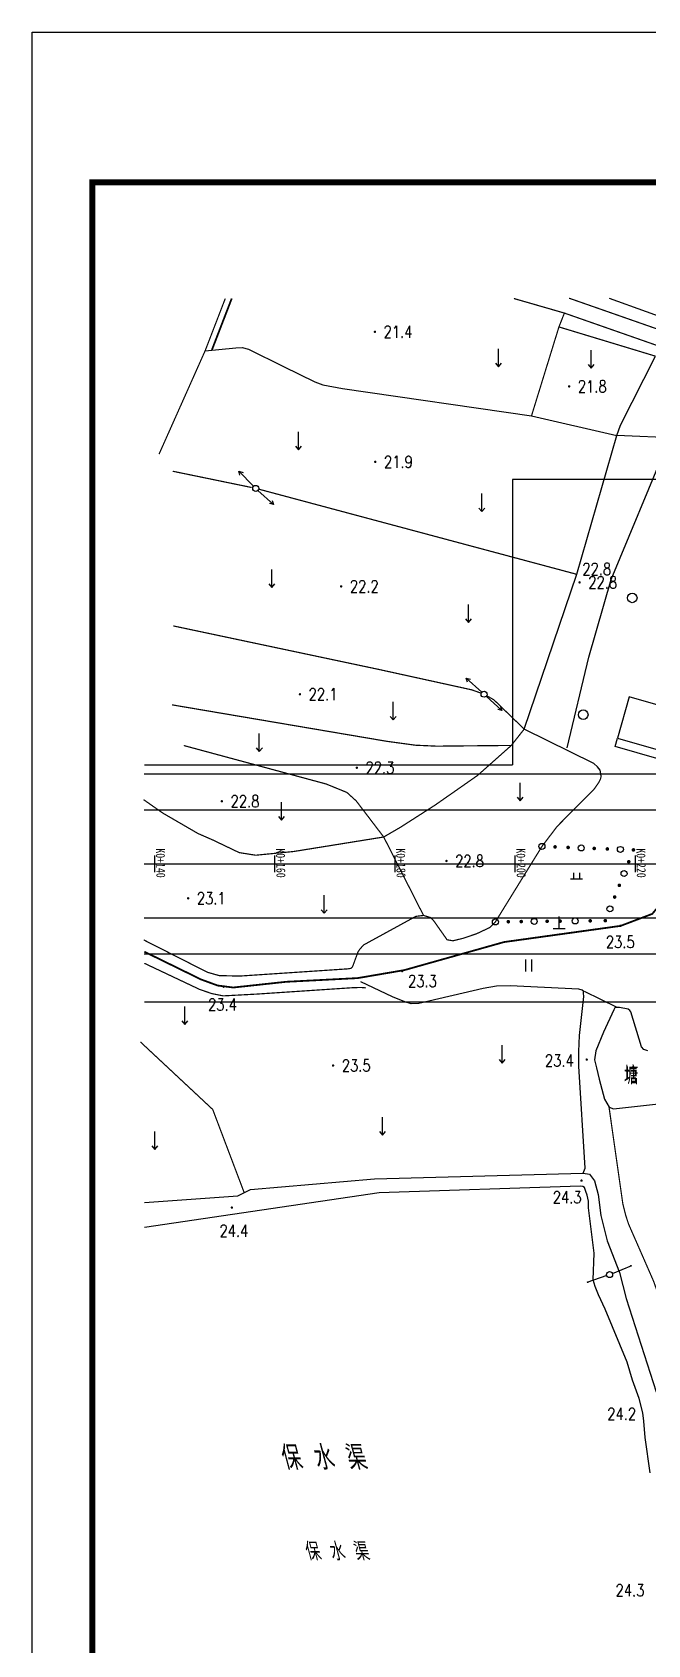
# Model space of a CAD drawing. Header units: millimetres. Extents: x 423323 to 424695, y 55333 to 56284.
# Drawn here: x 423323.5 to 423426, y 55993.8 to 56262.5 of the extents above; entities that cross this region are included whole.
import ezdxf
from ezdxf.enums import TextEntityAlignment as Align

# ---------------------------------------------------------------- set-up
doc = ezdxf.new("R2010")
doc.units = ezdxf.units.MM
doc.header["$LTSCALE"] = 1000
for name, pattern in [('X2', [10, 8, -2]), ('X3', [5, 4, -1]), ('X5', [3, 2, -1])]:
    doc.linetypes.add(name, pattern=pattern)
for name, color, linetype in [('TK', 4, 'Continuous'), ('地形图', 252, 'Continuous'), ('建设布局', 7, 'Continuous'), ('道路网', 7, 'Continuous')]:
    doc.layers.add(name, color=color, linetype=linetype)
doc.styles.add('HZ', font='rs.shx', dxfattribs={"width": 0.8, "bigfont": 'hztxt.shx'})
doc.styles.add('等线体', font='simhei.ttf')
doc.linetypes.add('10421', pattern='A,2,[150,AAA.SHX,S=1,R=0,X=0,Y=1],1e-11', length=2)
doc.linetypes.add('1161', pattern='A,0,[149,AAA.SHX,S=0.15,R=0,X=0,Y=0],-1.6', length=1.6)

# ---------------------------------------------------------------- blocks, each defined once
blk = doc.blocks.new('gc120')
for p, q in [((0, 0), (0, 3)), ((-0.5, 0.6), (0, 0)), ((0, 0), (0.5, 0.6))]:
    blk.add_line(p, q)
blk = doc.blocks.new('gc013b')
at = {"linetype": 'Continuous'}
blk.add_line((0.5, 0), (4, 0), dxfattribs=at)
at = {"linetype": 'Continuous', "flags": 128}
blk.add_lwpolyline([(3.39, 0.35), (4, 0), (3.39, -0.35)], dxfattribs=at)
blk = doc.blocks.new('gc170')
at = {"linetype": 'Continuous'}
blk.add_circle((0, 0), 0.5, dxfattribs=at)
blk = doc.blocks.new('gc121')
for p, q in [((-0.5, -1), (-0.5, 1)), ((0.5, -1), (0.5, 1))]:
    blk.add_line(p, q)
blk = doc.blocks.new('gc013c')
at = {"linetype": 'Continuous'}
blk.add_line((0.5, 0), (4, 0), dxfattribs=at)
at = {"linetype": 'Continuous', "const_width": 0.15, "flags": 128}
blk.add_lwpolyline([(3.775, 0, 1), (3.925, 0, 1)], format="xyb", close=True, dxfattribs=at)
blk = doc.blocks.new('gc122')
blk.add_circle((0, 0), 0.8)
blk = doc.blocks.new('gc111')
for p, q in [((-1, 0), (1, 0)), ((0, 0), (0, 2))]:
    blk.add_line(p, q)
blk = doc.blocks.new('GC200')
at = {"linetype": 'Continuous', "const_width": 0.2, "flags": 128}
blk.add_lwpolyline([(-0.1, 0, 1), (0.1, 0, 1)], format="xyb", close=True, dxfattribs=at)
blk = doc.blocks.new('gc119')
for p, q in [((-1, 0), (1, 0)), ((-0.5, 1), (-0.5, 0)), ((0.5, 1), (0.5, 0))]:
    blk.add_line(p, q)
blk = doc.blocks.new('wetrewtewtre')
at = {"layer": '道路网', "color": 6, "linetype": 'Continuous'}
for p, q in [((423342.15, 56138.98), (423790.25, 56138.98)), ((423342.15, 56138.98), (423790.25, 56138.98)), ((423342.15, 56108.98), (423786.51, 56108.98)), ((423342.15, 56108.98), (423786.51, 56108.98))]:
    blk.add_line(p, q, dxfattribs=at)
at = {"layer": '道路网', "color": 4, "linetype": 'Continuous'}
for p, q in [((423342.15, 56132.98), (423790.25, 56132.98)), ((423342.15, 56132.98), (423790.25, 56132.98)), ((423342.15, 56114.98), (423786.51, 56114.98)), ((423342.15, 56114.98), (423786.51, 56114.98))]:
    blk.add_line(p, q, dxfattribs=at)
at = {"layer": '道路网', "color": 2, "linetype": 'Continuous', "lineweight": 30}
for p, q in [((423343.9, 56122.58), (423343.9, 56125.38)), ((423343.9, 56122.58), (423343.9, 56125.38)), ((423363.9, 56122.58), (423363.9, 56125.38)), ((423363.9, 56122.58), (423363.9, 56125.38)), ((423383.9, 56122.58), (423383.9, 56125.38)), ((423383.9, 56122.58), (423383.9, 56125.38)), ((423403.9, 56122.58), (423403.9, 56125.38)), ((423403.9, 56122.58), (423403.9, 56125.38)), ((423423.9, 56122.58), (423423.9, 56125.38)), ((423423.9, 56122.58), (423423.9, 56125.38))]:
    blk.add_line(p, q, dxfattribs=at)
at = {"layer": '道路网', "color": 2, "linetype": 'X3'}
blk.add_line((423342.15, 56123.98), (423897.23, 56123.98), dxfattribs=at)
blk.add_line((423342.15, 56123.98), (423897.23, 56123.98), dxfattribs=at)
at = {"layer": '道路网', "color": 141, "linetype": 'Continuous', "style": '等线体', "width": 0.8}
for s, p in [('K0+140', (423344.07, 56126.53)), ('K0+140', (423344.07, 56126.53)), ('K0+160', (423364.07, 56126.53)), ('K0+160', (423364.07, 56126.53)), ('K0+180', (423384.07, 56126.53)), ('K0+180', (423384.07, 56126.53)), ('K0+200', (423404.07, 56126.53)), ('K0+200', (423404.07, 56126.53)), ('K0+220', (423424.07, 56126.53)), ('K0+220', (423424.07, 56126.53))]:
    blk.add_text(s, height=1.5, rotation=271.0552, dxfattribs=at).set_placement(p)
blk = doc.blocks.new('GeYuanFrame_84040822', base_point=(20.09, 4.53))
at = {"layer": 'TK'}
blk.add_lwpolyline([(20.09, 4.53), (20.09, 598.53), (861.09, 598.53), (861.09, 4.53)], close=True, dxfattribs=at)
at = {"layer": 'TK', "const_width": 1}
blk.add_lwpolyline([(45.09, 588.53), (851.09, 588.53), (851.09, 14.53), (45.09, 14.53)], close=True, dxfattribs=at)

msp = doc.modelspace()

# ---------------------------------------------------------------- linework, layer by layer
at = {"layer": '地形图', "color": 250, "linetype": 'Continuous', "flags": 128}
for points, const_width, elevation in [([(423344.594, 56192.216), (423352.277, 56209.464), (423355.628, 56218.16)], 0.2, 22.549), ([(423353.389, 56209.569), (423356.7, 56218.16)], 0.3, 22.549), ([(423450.29, 56199.456), (423428.669, 56209.926), (423412.082, 56215.734), (423403.674, 56218.16)], 0.2, 24.153), ([(423412.082, 56215.734), (423411.171, 56213.425), (423406.611, 56198.636)], 0.2, 24.153), ([(423427.246, 56208.552), (423411.171, 56213.425)], 0.2, 22.524)]:
    msp.add_lwpolyline(points, dxfattribs=dict(at, const_width=const_width, elevation=elevation))
at = {"layer": '地形图', "color": 250, "linetype": 'X2', "const_width": 0.2, "elevation": 24.153, "flags": 128}
msp.add_lwpolyline([(423451.233, 56201.901), (423429.653, 56212.336), (423412.872, 56218.212)], dxfattribs=at)
at = {"layer": '地形图', "color": 250, "linetype": '10421', "flags": 128}
for points, elevation in [([(423457.743, 56203.458), (423438.075, 56211.516), (423419.585, 56218.16)], 24.01), ([(423352.277, 56209.464), (423357.382, 56209.946), (423358.457, 56209.975), (423359.489, 56209.739), (423365.313, 56206.808), (423370.518, 56204.289), (423371.894, 56203.784), (423375.144, 56203.174), (423406.611, 56198.636)], 22.426), ([(423414.144, 56172.203), (423420.808, 56195.333), (423421.425, 56197.037), (423427.246, 56208.552)], 22.524), ([(423406.611, 56198.636), (423420.808, 56195.333)], 22.426)]:
    msp.add_lwpolyline(points, dxfattribs=dict(at, elevation=elevation))
at = {"layer": '地形图', "color": 250, "linetype": 'Continuous', "elevation": 23, "flags": 128}
msp.add_lwpolyline([(423412.526, 56143.268), (423416.127, 56158.387), (423419.873, 56171.347), (423429.151, 56193.672), (423431.561, 56197.471), (423434.372, 56200.483), (423438.166, 56203.998), (423439.577, 56204.644)], dxfattribs=at)
at = {"layer": '地形图', "color": 250, "linetype": '1161', "elevation": 24.299, "flags": 128}
msp.add_lwpolyline([(423458.263, 56186.894), (423435.729, 56194.305), (423433.237, 56194.802), (423431.078, 56194.914), (423420.808, 56195.333)], dxfattribs=at)
at = {"layer": '地形图', "color": 250, "linetype": 'Continuous', "const_width": 0.2, "flags": 128}
for points in [[(423346.881, 56189.379), (423360.031, 56186.666)], [(423361.274, 56186.374), (423414.144, 56172.203)], [(423398.157, 56152.422), (423396.652, 56152.958), (423381.17, 56156.359), (423346.964, 56163.609)], [(423398.157, 56152.422), (423396.652, 56152.958), (423381.17, 56156.359), (423346.964, 56163.609)], [(423405.388, 56146.416), (423400.345, 56151.294), (423399.188, 56151.953)], [(423405.388, 56146.416), (423400.345, 56151.294), (423399.188, 56151.953)], [(423403.244, 56143.691), (423390.826, 56143.571), (423387.308, 56143.727), (423382.5, 56144.382), (423346.753, 56150.456)], [(423403.244, 56143.691), (423390.826, 56143.571), (423387.308, 56143.727), (423382.5, 56144.382), (423346.753, 56150.456)], [(423342.026, 56134.657), (423345.228, 56132.417), (423351.076, 56129.02), (423353.548, 56127.939), (423357.936, 56125.836), (423360.688, 56125.398), (423366.998, 56126.016), (423382.001, 56128.435), (423384.793, 56130.06), (423390.587, 56133.772), (423397.647, 56138.71), (423403.244, 56143.691), (423405.388, 56146.416)], [(423342.026, 56134.657), (423345.228, 56132.417), (423351.076, 56129.02), (423353.548, 56127.939), (423357.936, 56125.836), (423360.688, 56125.398), (423366.998, 56126.016), (423382.001, 56128.435), (423384.793, 56130.06), (423390.587, 56133.772), (423397.647, 56138.71), (423403.244, 56143.691), (423405.388, 56146.416)], [(423388.629, 56115.365), (423382.001, 56128.435), (423377.43, 56134.439), (423375.876, 56135.856), (423372.402, 56137.272), (423348.723, 56143.675), (423348.723, 56143.675)], [(423388.629, 56115.365), (423382.001, 56128.435), (423377.43, 56134.439), (423375.876, 56135.856), (423372.402, 56137.272), (423348.723, 56143.675), (423348.723, 56143.675)], [(423354.606, 56105.343), (423358.008, 56105.261), (423376.02, 56106.464), (423376.565, 56106.551), (423376.804, 56106.788), (423377.726, 56109.296), (423378.031, 56109.753), (423378.664, 56110.453), (423387.349, 56115.211), (423388.629, 56115.365), (423389.786, 56115.018), (423390.312, 56114.497), (423392.556, 56111.306), (423393.54, 56111.138), (423395.25, 56111.562), (423397.49, 56112.327), (423399.675, 56113.357), (423400.586, 56114.287), (423408.349, 56126.868), (423410.876, 56130.204), (423417.034, 56136.426), (423417.771, 56137.469), (423418.077, 56138.048), (423418.218, 56138.625)], [(423354.606, 56105.343), (423358.008, 56105.261), (423376.02, 56106.464), (423376.565, 56106.551), (423376.804, 56106.788), (423377.726, 56109.296), (423378.031, 56109.753), (423378.664, 56110.453), (423387.349, 56115.211), (423388.629, 56115.365), (423389.786, 56115.018), (423390.312, 56114.497), (423392.556, 56111.306), (423393.54, 56111.138), (423395.25, 56111.562), (423397.49, 56112.327), (423399.675, 56113.357), (423400.586, 56114.287), (423408.349, 56126.868), (423410.876, 56130.204), (423417.034, 56136.426), (423417.771, 56137.469), (423418.077, 56138.048), (423418.218, 56138.625)], [(423342.152, 56107.393), (423351.334, 56103.049), (423353.389, 56102.338), (423355.292, 56101.961), (423360.834, 56102.258), (423376.964, 56103.333), (423378.192, 56103.36), (423379.032, 56103.301)], [(423342.152, 56107.393), (423351.334, 56103.049), (423353.389, 56102.338), (423355.292, 56101.961), (423360.834, 56102.258), (423376.964, 56103.333), (423378.192, 56103.36), (423379.032, 56103.301)], [(423358.808, 56069.093), (423353.534, 56083.036), (423341.499, 56094.288)], [(423358.808, 56069.093), (423353.534, 56083.036), (423341.499, 56094.288)]]:
    msp.add_lwpolyline(points, dxfattribs=at)
at = {"layer": '地形图', "color": 250, "linetype": '10421', "flags": 128}
for points in [[(423405.388, 56146.416), (423414.144, 56172.203), (423414.144, 56172.203)], [(423405.388, 56146.416), (423414.144, 56172.203), (423414.144, 56172.203)], [(423418.218, 56138.625), (423418.01, 56139.595), (423417.583, 56140.119), (423417.001, 56140.704), (423405.388, 56146.416)], [(423418.218, 56138.625), (423418.01, 56139.595), (423417.583, 56140.119), (423417.001, 56140.704), (423405.388, 56146.416)], [(423415.207, 56072.408), (423415.523, 56073.268), (423414.503, 56090.258), (423414.471, 56092.717), (423414.606, 56095.366), (423415.323, 56101.883), (423415.268, 56102.399), (423415.243, 56102.722), (423415.047, 56102.933), (423414.476, 56103.099), (423403.051, 56103.656), (423400.764, 56103.573), (423398.55, 56103.164), (423387.85, 56100.701), (423386.577, 56100.613), (423385.515, 56100.942), (423383.489, 56101.826), (423378.18, 56104.29)], [(423415.207, 56072.408), (423415.523, 56073.268), (423414.503, 56090.258), (423414.471, 56092.717), (423414.606, 56095.366), (423415.323, 56101.883), (423415.268, 56102.399), (423415.243, 56102.722), (423415.047, 56102.933), (423414.476, 56103.099), (423403.051, 56103.656), (423400.764, 56103.573), (423398.55, 56103.164), (423387.85, 56100.701), (423386.577, 56100.613), (423385.515, 56100.942), (423383.489, 56101.826), (423378.18, 56104.29)], [(423342.152, 56067.529), (423357.736, 56068.67), (423359.846, 56069.675), (423380.45, 56071.48), (423415.207, 56072.408), (423416.269, 56072.248), (423417.071, 56071.12), (423417.695, 56068.893), (423418.173, 56065.362), (423419.225, 56061.17), (423421.264, 56055.878), (423422.354, 56051.556), (423427.342, 56035.991), (423428.296, 56032.337), (423428.629, 56030.469), (423428.817, 56028.188), (423429.296, 56024.876), (423429.489, 56018.244), (423429.894, 56002.841), (423429.764, 56000.327), (423429.331, 55996.967), (423425.35, 55980.169), (423423.091, 55968.266), (423422.115, 55964.832), (423421.205, 55962.331), (423417.989, 55955.458), (423416.019, 55951.773), (423413.879, 55948.678), (423404.51, 55939.944), (423404.084, 55939.329)]]:
    msp.add_lwpolyline(points, dxfattribs=at)
at = {"layer": '地形图', "color": 250, "linetype": 'Continuous', "flags": 128}
for points in [[(423431.546, 56140.367), (423434.818, 56139.456), (423436.171, 56144.05), (423432.858, 56145.025), (423433.917, 56148.62), (423422.876, 56151.77), (423420.914, 56144.879), (423431.951, 56141.729)], [(423431.546, 56140.367), (423434.818, 56139.456), (423436.171, 56144.05), (423432.858, 56145.025), (423433.917, 56148.62), (423422.876, 56151.77), (423420.914, 56144.879), (423431.951, 56141.729)], [(423425.966, 56092.788), (423425.301, 56093.042), (423424.895, 56093.475), (423423.155, 56099.321), (423422.964, 56099.543), (423422.701, 56099.728), (423421.233, 56100.031), (423420.819, 56100.037), (423420.487, 56099.955), (423420.29, 56099.629), (423418.582, 56095.934), (423417.324, 56092.78), (423417.119, 56091.298), (423417.4, 56089.964), (423417.857, 56088.061), (423418.778, 56084.728), (423419.515, 56083.407)], [(423425.966, 56092.788), (423425.301, 56093.042), (423424.895, 56093.475), (423423.155, 56099.321), (423422.964, 56099.543), (423422.701, 56099.728), (423421.233, 56100.031), (423420.819, 56100.037), (423420.487, 56099.955), (423420.29, 56099.629), (423418.582, 56095.934), (423417.324, 56092.78), (423417.119, 56091.298), (423417.4, 56089.964), (423417.857, 56088.061), (423418.778, 56084.728), (423419.515, 56083.407)], [(423419.515, 56083.407), (423420.254, 56083.165), (423431.217, 56084.39)], [(423419.515, 56083.407), (423420.254, 56083.165), (423431.217, 56084.39)], [(423426.346, 56022.504), (423425.533, 56028.379), (423425.302, 56031.093), (423425.116, 56032.505), (423424.533, 56034.897), (423423.438, 56037.941), (423423.438, 56037.941), (423422.534, 56040.939), (423418.869, 56049.743), (423417.776, 56052.126), (423417.229, 56053.544), (423416.895, 56054.66), (423417.023, 56059.102), (423416.091, 56066.636), (423416.091, 56067.764), (423415.847, 56068.75), (423415.643, 56069.391), (423415.432, 56070.038), (423415.149, 56070.199), (423414.692, 56070.235), (423381.219, 56069.144), (423342.152, 56063.355)]]:
    msp.add_lwpolyline(points, dxfattribs=at)
at = {"layer": '地形图', "color": 250, "linetype": 'X5', "flags": 128}
msp.add_lwpolyline([(423431.546, 56140.367), (423420.526, 56143.534), (423420.914, 56144.879)], dxfattribs=at)
msp.add_lwpolyline([(423431.546, 56140.367), (423420.526, 56143.534), (423420.914, 56144.879)], dxfattribs=at)
at = {"layer": '地形图', "color": 250, "linetype": 'X3', "const_width": 0.3, "flags": 128}
msp.add_lwpolyline([(423342.152, 56109.323), (423351.605, 56104.693), (423354.371, 56103.682), (423356.957, 56103.356), (423365.745, 56104.307), (423377.662, 56104.923), (423385.434, 56106.253), (423402.035, 56110.93), (423421.44, 56113.626), (423426.715, 56115.629), (423432.854, 56123.045), (423441.551, 56137.966)], dxfattribs=at)
msp.add_lwpolyline([(423342.152, 56109.323), (423351.605, 56104.693), (423354.371, 56103.682), (423356.957, 56103.356), (423365.745, 56104.307), (423377.662, 56104.923), (423385.434, 56106.253), (423402.035, 56110.93), (423421.44, 56113.626), (423426.715, 56115.629), (423432.854, 56123.045), (423441.551, 56137.966)], dxfattribs=at)
at = {"layer": '地形图', "color": 250, "linetype": 'Continuous', "const_width": 0.2}
for points in [[(423342.039, 56111.29), (423352.656, 56105.895), (423354.606, 56105.343)], [(423342.039, 56111.29), (423352.656, 56105.895), (423354.606, 56105.343)], [(423419.515, 56083.407), (423421.811, 56067.293), (423422.25, 56065.525), (423422.761, 56063.947), (423426.928, 56054.421), (423427.906, 56051.658)], [(423419.515, 56083.407), (423421.811, 56067.293), (423422.25, 56065.525), (423422.761, 56063.947), (423426.928, 56054.421), (423427.906, 56051.658)]]:
    msp.add_lwpolyline(points, dxfattribs=at)
at = {"layer": '地形图', "color": 250, "linetype": '1161', "flags": 128}
msp.add_lwpolyline([(423415.389, 56102.729), (423420.785, 56100.064)], dxfattribs=at)
msp.add_lwpolyline([(423415.389, 56102.729), (423420.785, 56100.064)], dxfattribs=at)
at = {"layer": '建设布局', "color": 1, "linetype": 'Continuous', "flags": 128}
msp.add_lwpolyline([(423342.152, 56100.98), (423431.612, 56100.98), (423431.612, 55595.771), (423342.152, 55595.771)], dxfattribs=at)
msp.add_lwpolyline([(423342.152, 56100.98), (423431.612, 56100.98), (423431.612, 55595.771), (423342.152, 55595.771)], dxfattribs=at)
at = {"layer": '道路网', "color": 1, "linetype": 'Continuous'}
for p, q in [((423403.446, 56188.03), (423403.446, 56140.48)), ((423403.446, 56188.03), (423403.446, 56140.48)), ((423897.23, 56188.03), (423403.446, 56188.03)), ((423897.23, 56188.03), (423403.446, 56188.03)), ((423342.152, 56140.48), (423403.446, 56140.48)), ((423342.152, 56140.48), (423403.446, 56140.48))]:
    msp.add_line(p, q, dxfattribs=at)

# ---------------------------------------------------------------- block references
at = {"rotation": 270}
msp.add_blockref('GeYuanFrame_84040822', (423323.496, 56262.526), dxfattribs=at)
msp.add_blockref('wetrewtewtre', (0, 0))
at = {"layer": '地形图', "color": 250, "linetype": 'Continuous'}
for name, p in [('GC200', (423380.529, 56212.612, 21.387)), ('gc120', (423401.13, 56206.777)), ('gc120', (423416.534, 56206.567)), ('GC200', (423412.871, 56203.511, 21.838)), ('gc120', (423367.803, 56192.957)), ('gc120', (423367.803, 56192.957)), ('GC200', (423380.6, 56190.938, 21.905)), ('gc170', (423360.698, 56186.528)), ('gc120', (423398.325, 56182.645)), ('gc120', (423398.325, 56182.645)), ('gc120', (423363.402, 56169.995)), ('gc120', (423363.402, 56169.995)), ('GC200', (423414.619, 56170.865, 22.8)), ('GC200', (423414.619, 56170.865, 22.8)), ('GC200', (423374.921, 56170.192, 22.166)), ('GC200', (423374.921, 56170.192, 22.166)), ('gc122', (423423.37, 56168.275)), ('gc122', (423423.37, 56168.275)), ('gc120', (423396.139, 56164.163)), ('gc120', (423396.139, 56164.163)), ('GC200', (423368.056, 56152.212, 22.126)), ('GC200', (423368.056, 56152.212, 22.126)), ('gc170', (423398.711, 56152.225)), ('gc120', (423383.56, 56147.933)), ('gc120', (423383.56, 56147.933)), ('gc122', (423415.214, 56148.81)), ('gc122', (423415.214, 56148.81)), ('gc120', (423361.295, 56142.68)), ('gc120', (423361.295, 56142.68)), ('GC200', (423377.525, 56139.979, 22.346)), ('GC200', (423377.525, 56139.979, 22.346)), ('gc120', (423404.704, 56134.454)), ('gc120', (423404.704, 56134.454)), ('GC200', (423355.06, 56134.386, 22.806)), ('GC200', (423355.06, 56134.386, 22.806)), ('gc120', (423364.98, 56131.224)), ('gc120', (423364.98, 56131.224)), ('GC200', (423392.439, 56124.438, 22.756)), ('GC200', (423392.439, 56124.438, 22.756)), ('gc119', (423414.09, 56121.45)), ('gc119', (423414.09, 56121.45)), ('GC200', (423349.442, 56118.218, 23.126)), ('GC200', (423349.442, 56118.218, 23.126)), ('gc120', (423372.065, 56115.717)), ('gc120', (423372.065, 56115.717)), ('gc111', (423411.23, 56113.177)), ('gc111', (423411.23, 56113.177)), ('GC200', (423421.432, 56113.649, 23.5)), ('GC200', (423421.432, 56113.649, 23.5)), ('GC200', (423385.081, 56106.093, 23.3)), ('GC200', (423385.081, 56106.093, 23.3)), ('gc121', (423406.167, 56107.019)), ('gc121', (423406.167, 56107.019)), ('GC200', (423355.351, 56103.498, 23.4)), ('GC200', (423355.351, 56103.498, 23.4)), ('gc120', (423348.87, 56097.196)), ('gc120', (423348.87, 56097.196)), ('gc120', (423401.714, 56090.763)), ('gc120', (423401.714, 56090.763)), ('GC200', (423373.571, 56090.352, 23.5)), ('GC200', (423373.571, 56090.352, 23.5)), ('GC200', (423415.794, 56091.341, 23.4)), ('GC200', (423415.794, 56091.341, 23.4)), ('gc120', (423343.872, 56076.374)), ('gc120', (423343.872, 56076.374)), ('gc120', (423381.805, 56078.743)), ('gc120', (423381.805, 56078.743)), ('GC200', (423414.931, 56071.179, 24.3)), ('GC200', (423414.931, 56071.179, 24.3)), ('GC200', (423356.728, 56066.682, 24.4)), ('GC200', (423356.728, 56066.682, 24.4)), ('gc170', (423419.604, 56055.522)), ('gc170', (423419.604, 56055.522)), ('gc170', (423419.604, 56055.522)), ('gc170', (423419.604, 56055.522))]:
    msp.add_blockref(name, p, dxfattribs=at)
for name, p, rotation in [('gc013b', (423360.698, 56186.528, 22.246), 134.399407093012), ('gc013b', (423360.698, 56186.528), 317.9364235329065), ('gc013b', (423398.711, 56152.225), 137.9364235329065), ('gc013b', (423398.711, 56152.225), 317.7302625470614), ('gc013b', (423398.711, 56152.225), 317.7302625470614), ('gc170', (423408.349, 56126.868), 177.7844581485065), ('gc170', (423408.349, 56126.868), 177.7844581485065), ('gc170', (423414.875, 56126.616), 177.7844581485065), ('gc170', (423414.875, 56126.616), 177.7844581485065), ('gc170', (423421.402, 56126.363), 177.7844581485065), ('gc170', (423421.402, 56126.363), 177.7844581485065), ('gc170', (423422.014, 56122.351), 68.30044759421216), ('gc170', (423422.014, 56122.351), 68.30044759421216), ('gc170', (423419.669, 56116.46), 68.30044759421216), ('gc170', (423419.669, 56116.46), 68.30044759421216), ('gc170', (423400.586, 56114.287), 0.6828004070697598), ('gc170', (423400.586, 56114.287), 0.6828004070697598), ('gc170', (423407.055, 56114.364), 0.6828004070697598), ('gc170', (423407.055, 56114.364), 0.6828004070697598), ('gc170', (423413.874, 56114.442), 0.6102364894442788), ('gc170', (423413.874, 56114.442), 0.6102364894442788), ('gc013c', (423419.604, 56055.522), 199.3457714331017), ('gc013c', (423419.604, 56055.522), 199.3457714331017), ('gc013c', (423419.604, 56055.522), 22.4349990417307), ('gc013c', (423419.604, 56055.522), 22.4349990417307)]:
    msp.add_blockref(name, p, dxfattribs=dict(at, rotation=rotation))
at = {"layer": '地形图', "color": 250, "linetype": 'Continuous', "yscale": 1.5, "zscale": 1.5}
for p, xscale, rotation in [((423410.525, 56126.784), 1.500000000017851, 177.7844581485065), ((423410.525, 56126.784), 1.500000000017851, 177.7844581485065), ((423412.7, 56126.7), 1.500000000017851, 177.7844581485065), ((423412.7, 56126.7), 1.500000000017851, 177.7844581485065), ((423417.051, 56126.531), 1.500000000017851, 177.7844581485065), ((423417.051, 56126.531), 1.500000000017851, 177.7844581485065), ((423419.226, 56126.447), 1.500000000017851, 177.7844581485065), ((423419.226, 56126.447), 1.500000000017851, 177.7844581485065), ((423423.577, 56126.279), 1.500000000017851, 177.7844581485065), ((423423.577, 56126.279), 1.500000000017851, 177.7844581485065), ((423422.795, 56124.315), 1.499999999997439, 68.30044759302513), ((423422.795, 56124.315), 1.499999999997439, 68.30044759302513), ((423421.232, 56120.387), 1.499999999997439, 68.30044759302513), ((423421.232, 56120.387), 1.499999999997439, 68.30044759302513), ((423420.451, 56118.424), 1.499999999997439, 68.30044759302513), ((423420.451, 56118.424), 1.499999999997439, 68.30044759302513), ((423402.742, 56114.313), 1.499999999979355, 0.6828004072087104), ((423402.742, 56114.313), 1.499999999979355, 0.6828004072087104), ((423404.899, 56114.339), 1.499999999979355, 0.6828004072087104), ((423404.899, 56114.339), 1.499999999979355, 0.6828004072087104), ((423409.211, 56114.39), 1.499999999979355, 0.6828004072087104), ((423409.211, 56114.39), 1.499999999979355, 0.6828004072087104), ((423411.367, 56114.416), 1.499999999971537, 0.6102364895950714), ((423411.367, 56114.416), 1.499999999971537, 0.6102364895950714), ((423416.381, 56114.469), 1.499999999971537, 0.6102364895950714), ((423416.381, 56114.469), 1.499999999971537, 0.6102364895950714), ((423418.888, 56114.496), 1.499999999997439, 68.30044759302513), ((423418.888, 56114.496), 1.499999999997439, 68.30044759302513)]:
    msp.add_blockref('GC200', p, dxfattribs=dict(at, xscale=xscale, rotation=rotation))

# ---------------------------------------------------------------- texts
at = {"layer": '地形图', "color": 250, "linetype": 'Continuous', "style": 'HZ', "width": 0.8}
for s, height, p in [('21.4', 2, (423384.379, 56212.612)), ('21.8', 2, (423416.721, 56203.511)), ('21.9', 2, (423384.45, 56190.938)), ('22.8', 2, (423417.47, 56173.081)), ('22.2', 2, (423378.771, 56170.192)), ('22.2', 2, (423378.771, 56170.192)), ('22.8', 2, (423418.469, 56170.865)), ('22.1', 2, (423371.906, 56152.212)), ('22.1', 2, (423371.906, 56152.212)), ('22.3', 2, (423381.375, 56139.979)), ('22.3', 2, (423381.375, 56139.979)), ('22.8', 2, (423358.91, 56134.386)), ('22.8', 2, (423358.91, 56134.386)), ('22.8', 2, (423396.289, 56124.438)), ('22.8', 2, (423396.289, 56124.438)), ('23.1', 2, (423353.292, 56118.218)), ('23.1', 2, (423353.292, 56118.218)), ('23.5', 2, (423421.378, 56110.942)), ('23.5', 2, (423421.378, 56110.942)), ('23.3', 2, (423388.452, 56104.428)), ('23.3', 2, (423388.452, 56104.428)), ('23.4', 2, (423355.163, 56100.498)), ('23.4', 2, (423355.163, 56100.498)), ('23.5', 2, (423377.421, 56090.352)), ('23.5', 2, (423377.421, 56090.352)), ('23.4', 2, (423411.251, 56091.186)), ('23.4', 2, (423411.251, 56091.186)), ('塘', 3, (423423.2, 56088.909)), ('塘', 2.5, (423423.2, 56088.909)), ('24.3', 2, (423412.543, 56068.405)), ('24.3', 2, (423412.543, 56068.405)), ('24.4', 2, (423357.062, 56062.813)), ('24.4', 2, (423357.062, 56062.813)), ('24.2', 2, (423421.616, 56032.302)), ('24.2', 2, (423421.616, 56032.302)), ('24.3', 2, (423422.996, 56002.919))]:
    msp.add_text(s, height=height, dxfattribs=at).set_placement(p, align=Align.MIDDLE)
at = {"layer": '地形图', "color": 250, "linetype": 'Continuous', "style": 'HZ', "oblique": 345, "width": 0.8}
for height, p in [(4, (423372.622, 56025.233)), (3, (423374.702, 56009.552))]:
    msp.add_text('保 水 渠', height=height, dxfattribs=at).set_placement(p, align=Align.MIDDLE)

doc.saveas('drawing.dxf')
